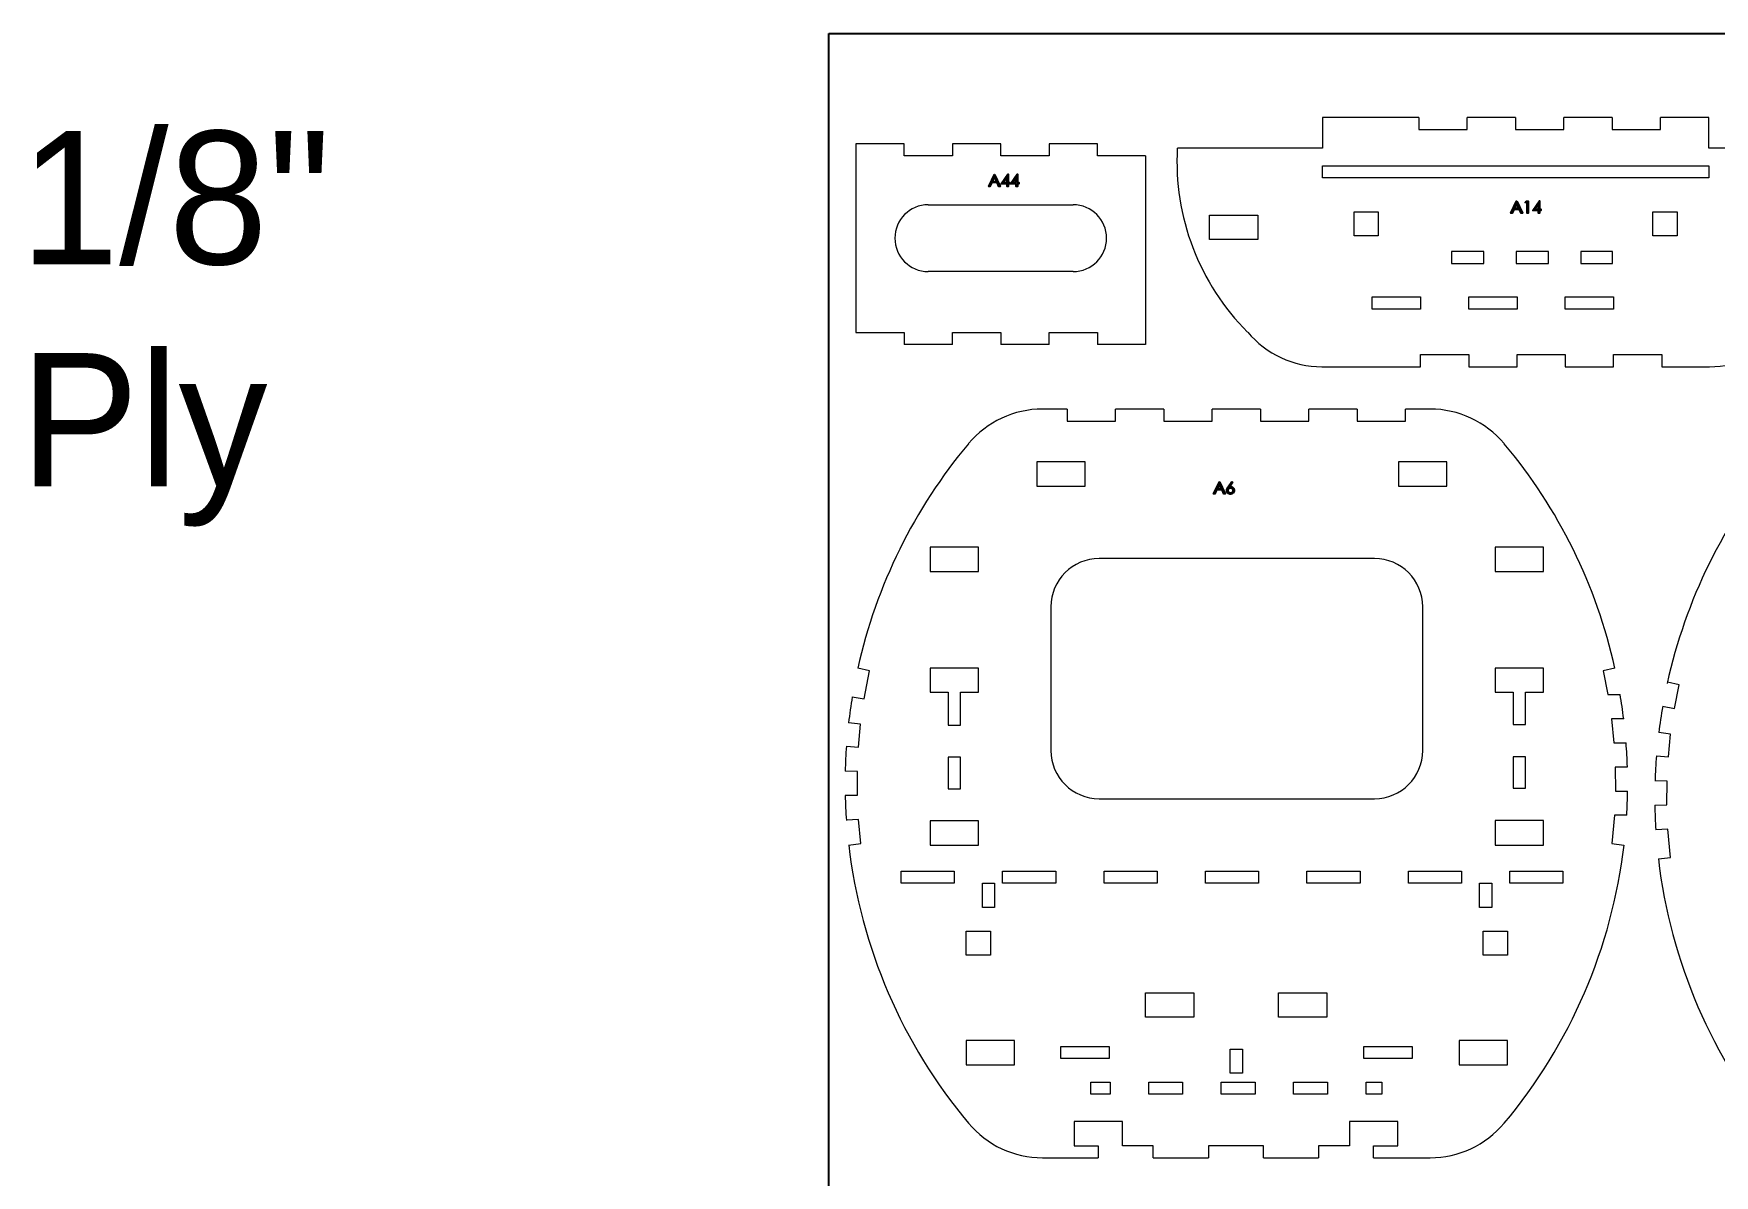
# Model space of a CAD drawing. Header units: inches. Extents: x -8.2 to 63.9, y 0 to 24.
# Drawn here: x -8.23 to 9.16, y 12.18 to 24 of the extents above; entities that cross this region are included whole.
import ezdxf

# ---------------------------------------------------------------- set-up
doc = ezdxf.new("R2010")
doc.units = ezdxf.units.IN
doc.header["$MEASUREMENT"] = 0

msp = doc.modelspace()

# ---------------------------------------------------------------- linework, layer by layer
for p, q in [((0, 0), (0, 24)), ((0, 24), (48, 24))]:
    msp.add_line(p, q)
at = {"color": 1, "linetype": 'Continuous', "lineweight": 15}
for p, q in [((5.107, 23.131), (5.107, 22.816)), ((6.107, 23.131), (5.107, 23.131)), ((6.107, 23.131), (6.107, 23.006)), ((6.107, 23.006), (6.607, 23.006)), ((6.607, 23.006), (6.607, 23.131)), ((7.107, 23.131), (6.607, 23.131)), ((7.107, 23.131), (7.107, 23.006)), ((7.107, 23.006), (7.607, 23.006)), ((7.607, 23.006), (7.607, 23.131)), ((8.107, 23.131), (7.607, 23.131)), ((8.107, 23.131), (8.107, 23.006)), ((8.107, 23.006), (8.607, 23.006)), ((8.607, 23.006), (8.607, 23.131)), ((9.107, 23.131), (8.607, 23.131)), ((9.107, 22.816), (9.107, 23.131)), ((0.278, 22.859), (0.278, 20.907)), ((0.778, 22.859), (0.278, 22.859)), ((0.778, 22.734), (0.778, 22.859)), ((1.278, 22.859), (1.278, 22.734)), ((1.778, 22.859), (1.278, 22.859)), ((1.778, 22.734), (1.778, 22.859)), ((2.278, 22.859), (2.278, 22.734)), ((2.778, 22.859), (2.278, 22.859)), ((2.778, 22.734), (2.778, 22.859)), ((5.107, 22.816), (3.607, 22.816)), ((10.608, 22.816), (9.107, 22.816)), ((1.278, 22.734), (0.778, 22.734)), ((2.278, 22.734), (1.778, 22.734)), ((3.278, 22.734), (2.778, 22.734)), ((3.278, 22.734), (3.278, 20.782)), ((5.107, 22.631), (9.107, 22.631)), ((5.107, 22.507), (5.107, 22.631)), ((9.107, 22.631), (9.107, 22.507)), ((9.107, 22.507), (5.107, 22.507)), ((1.028, 22.229), (2.528, 22.229)), ((3.938, 22.12), (4.438, 22.12)), ((3.938, 21.87), (3.938, 22.12)), ((4.438, 22.12), (4.438, 21.87)), ((5.436, 22.157), (5.686, 22.157)), ((5.436, 21.907), (5.436, 22.157)), ((5.686, 22.157), (5.686, 21.907)), ((8.528, 22.157), (8.778, 22.157)), ((8.528, 21.907), (8.528, 22.157)), ((8.778, 22.157), (8.778, 21.907)), ((4.438, 21.87), (3.938, 21.87)), ((5.686, 21.907), (5.436, 21.907)), ((8.778, 21.907), (8.528, 21.907)), ((6.779, 21.745), (6.443, 21.745)), ((6.443, 21.745), (6.443, 21.62)), ((6.443, 21.62), (6.779, 21.62)), ((6.779, 21.62), (6.779, 21.745)), ((7.449, 21.745), (7.113, 21.745)), ((7.113, 21.745), (7.113, 21.62)), ((7.113, 21.62), (7.449, 21.62)), ((7.449, 21.62), (7.449, 21.745)), ((8.109, 21.745), (7.783, 21.745)), ((7.783, 21.745), (7.783, 21.62)), ((7.783, 21.62), (8.109, 21.62)), ((8.109, 21.62), (8.109, 21.745)), ((2.528, 21.537), (1.028, 21.537)), ((5.622, 21.274), (6.122, 21.274)), ((5.622, 21.149), (5.622, 21.274)), ((6.122, 21.274), (6.122, 21.149)), ((6.622, 21.274), (7.122, 21.274)), ((6.622, 21.149), (6.622, 21.274)), ((7.122, 21.274), (7.122, 21.149)), ((7.622, 21.274), (8.122, 21.274)), ((7.622, 21.149), (7.622, 21.274)), ((8.122, 21.274), (8.122, 21.149)), ((6.122, 21.149), (5.622, 21.149)), ((7.122, 21.149), (6.622, 21.149)), ((8.122, 21.149), (7.622, 21.149)), ((0.278, 20.907), (0.778, 20.907)), ((0.778, 20.907), (0.778, 20.782)), ((1.278, 20.907), (1.778, 20.907)), ((1.278, 20.782), (1.278, 20.907)), ((1.778, 20.907), (1.778, 20.782)), ((2.278, 20.907), (2.778, 20.907)), ((2.278, 20.782), (2.278, 20.907)), ((2.778, 20.907), (2.778, 20.782)), ((1.278, 20.782), (0.778, 20.782)), ((2.278, 20.782), (1.778, 20.782)), ((3.278, 20.782), (2.778, 20.782)), ((5.102, 20.552), (6.122, 20.552)), ((6.122, 20.677), (6.622, 20.677)), ((6.122, 20.552), (6.122, 20.677)), ((6.622, 20.677), (6.622, 20.552)), ((6.622, 20.552), (7.122, 20.552)), ((7.122, 20.677), (7.622, 20.677)), ((7.122, 20.552), (7.122, 20.677)), ((7.622, 20.677), (7.622, 20.552)), ((7.622, 20.552), (8.122, 20.552)), ((8.122, 20.677), (8.622, 20.677)), ((8.122, 20.552), (8.122, 20.677)), ((8.622, 20.677), (8.622, 20.552)), ((8.622, 20.552), (9.113, 20.552)), ((2.467, 20.114), (2.211, 20.114)), ((2.467, 20.114), (2.467, 19.989)), ((2.967, 19.989), (2.967, 20.114)), ((3.467, 20.114), (2.967, 20.114)), ((3.467, 20.114), (3.467, 19.989)), ((3.967, 19.989), (3.967, 20.114)), ((4.467, 20.114), (3.967, 20.114)), ((4.467, 20.114), (4.467, 19.989)), ((4.967, 19.989), (4.967, 20.114)), ((5.467, 20.114), (4.967, 20.114)), ((5.467, 20.114), (5.467, 19.989)), ((5.967, 19.989), (5.967, 20.114)), ((6.222, 20.114), (5.967, 20.114)), ((2.467, 19.989), (2.967, 19.989)), ((3.467, 19.989), (3.967, 19.989)), ((4.467, 19.989), (4.967, 19.989)), ((5.467, 19.989), (5.967, 19.989)), ((2.651, 19.567), (2.151, 19.567)), ((2.151, 19.567), (2.151, 19.317)), ((2.651, 19.317), (2.651, 19.567)), ((6.394, 19.567), (5.894, 19.567)), ((5.894, 19.567), (5.894, 19.317)), ((6.394, 19.317), (6.394, 19.567)), ((2.151, 19.317), (2.651, 19.317)), ((5.894, 19.317), (6.394, 19.317)), ((1.547, 18.684), (1.047, 18.684)), ((1.047, 18.684), (1.047, 18.434)), ((1.547, 18.434), (1.547, 18.684)), ((7.396, 18.684), (6.896, 18.684)), ((6.896, 18.684), (6.896, 18.434)), ((7.396, 18.434), (7.396, 18.684)), ((5.646, 18.567), (2.797, 18.567)), ((1.047, 18.434), (1.547, 18.434)), ((6.896, 18.434), (7.396, 18.434)), ((2.297, 18.067), (2.297, 16.58)), ((6.146, 16.58), (6.146, 18.067)), ((0.421, 17.404), (0.299, 17.432)), ((0.364, 17.116), (0.421, 17.404)), ((1.547, 17.432), (1.047, 17.432)), ((1.047, 17.432), (1.047, 17.182)), ((1.547, 17.182), (1.547, 17.432)), ((7.396, 17.432), (6.896, 17.432)), ((6.896, 17.432), (6.896, 17.182)), ((7.396, 17.182), (7.396, 17.432)), ((8.135, 17.432), (8.013, 17.404)), ((8.013, 17.404), (8.062, 17.159)), ((8.68, 17.287), (8.676, 17.274)), ((8.801, 17.26), (8.68, 17.287)), ((8.752, 17.015), (8.801, 17.26)), ((0.241, 17.136), (0.364, 17.116)), ((1.047, 17.182), (1.235, 17.182)), ((1.235, 17.182), (1.235, 16.843)), ((1.36, 16.843), (1.36, 17.182)), ((1.36, 17.182), (1.547, 17.182)), ((6.896, 17.182), (7.083, 17.182)), ((7.083, 17.182), (7.083, 16.85)), ((7.208, 16.85), (7.208, 17.182)), ((7.208, 17.182), (7.396, 17.182)), ((8.062, 17.159), (8.189, 17.159)), ((8.226, 16.909), (8.099, 16.909)), ((8.099, 16.909), (8.125, 16.659)), ((8.629, 17.037), (8.752, 17.015)), ((0.327, 16.851), (0.203, 16.866)), ((0.305, 16.616), (0.327, 16.851)), ((1.235, 16.843), (1.36, 16.843)), ((7.083, 16.85), (7.208, 16.85)), ((8.711, 16.749), (8.589, 16.765)), ((8.689, 16.515), (8.711, 16.749)), ((0.181, 16.624), (0.305, 16.616)), ((8.125, 16.659), (8.25, 16.659)), ((0.294, 16.363), (0.169, 16.366)), ((0.294, 16.118), (0.294, 16.363)), ((1.36, 16.511), (1.235, 16.511)), ((1.235, 16.511), (1.235, 16.183)), ((1.36, 16.183), (1.36, 16.511)), ((7.208, 16.515), (7.083, 16.515)), ((7.083, 16.515), (7.083, 16.19)), ((7.208, 16.19), (7.208, 16.515)), ((8.264, 16.409), (8.139, 16.409)), ((8.139, 16.409), (8.141, 16.159)), ((8.565, 16.525), (8.689, 16.515)), ((1.235, 16.183), (1.36, 16.183)), ((7.083, 16.19), (7.208, 16.19)), ((8.675, 16.261), (8.55, 16.265)), ((8.673, 16.017), (8.675, 16.261)), ((0.169, 16.116), (0.294, 16.118)), ((2.797, 16.08), (5.646, 16.08)), ((8.141, 16.159), (8.266, 16.159)), ((8.548, 16.015), (8.673, 16.017)), ((0.305, 15.866), (0.181, 15.857)), ((0.329, 15.616), (0.305, 15.866)), ((1.547, 15.851), (1.047, 15.851)), ((1.047, 15.851), (1.047, 15.601)), ((1.547, 15.601), (1.547, 15.851)), ((7.396, 15.855), (6.896, 15.855)), ((6.896, 15.855), (6.896, 15.601)), ((7.396, 15.601), (7.396, 15.855)), ((8.131, 15.909), (8.105, 15.616)), ((8.257, 15.911), (8.131, 15.909)), ((8.683, 15.765), (8.558, 15.757)), ((8.709, 15.471), (8.683, 15.765)), ((0.204, 15.601), (0.329, 15.616)), ((1.047, 15.601), (1.547, 15.601)), ((6.896, 15.601), (7.396, 15.601)), ((8.105, 15.616), (8.229, 15.601)), ((0.747, 15.33), (1.297, 15.33)), ((0.747, 15.205), (0.747, 15.33)), ((1.297, 15.33), (1.297, 15.205)), ((1.797, 15.33), (2.347, 15.33)), ((1.797, 15.205), (1.797, 15.33)), ((2.347, 15.33), (2.347, 15.205)), ((2.847, 15.33), (3.397, 15.33)), ((2.847, 15.205), (2.847, 15.33)), ((3.397, 15.33), (3.397, 15.205)), ((3.897, 15.33), (4.447, 15.33)), ((3.897, 15.205), (3.897, 15.33)), ((4.447, 15.33), (4.447, 15.205)), ((4.947, 15.33), (5.497, 15.33)), ((4.947, 15.205), (4.947, 15.33)), ((5.497, 15.33), (5.497, 15.205)), ((5.997, 15.33), (6.547, 15.33)), ((5.997, 15.205), (5.997, 15.33)), ((6.547, 15.33), (6.547, 15.205)), ((7.047, 15.33), (7.597, 15.33)), ((7.047, 15.205), (7.047, 15.33)), ((7.597, 15.33), (7.597, 15.205)), ((8.585, 15.457), (8.709, 15.471)), ((1.297, 15.205), (0.747, 15.205)), ((1.589, 14.955), (1.589, 15.205)), ((1.589, 15.205), (1.714, 15.205)), ((1.714, 15.205), (1.714, 14.955)), ((2.347, 15.205), (1.797, 15.205)), ((3.397, 15.205), (2.847, 15.205)), ((4.447, 15.205), (3.897, 15.205)), ((5.497, 15.205), (4.947, 15.205)), ((6.547, 15.205), (5.997, 15.205)), ((6.735, 14.955), (6.735, 15.205)), ((6.735, 15.205), (6.86, 15.205)), ((6.86, 15.205), (6.86, 14.955)), ((7.597, 15.205), (7.047, 15.205)), ((1.714, 14.955), (1.589, 14.955)), ((6.86, 14.955), (6.735, 14.955)), ((1.421, 14.46), (1.421, 14.71)), ((1.421, 14.71), (1.671, 14.71)), ((1.671, 14.71), (1.671, 14.46)), ((6.773, 14.46), (6.773, 14.71)), ((6.773, 14.71), (7.023, 14.71)), ((7.023, 14.71), (7.023, 14.46)), ((1.671, 14.46), (1.421, 14.46)), ((7.023, 14.46), (6.773, 14.46)), ((3.278, 14.07), (3.778, 14.07)), ((3.278, 13.82), (3.278, 14.07)), ((3.778, 14.07), (3.778, 13.82)), ((4.653, 14.07), (5.153, 14.07)), ((4.653, 13.82), (4.653, 14.07)), ((5.153, 14.07), (5.153, 13.82)), ((3.778, 13.82), (3.278, 13.82)), ((5.153, 13.82), (4.653, 13.82)), ((1.921, 13.578), (1.421, 13.578)), ((1.421, 13.578), (1.421, 13.328)), ((1.921, 13.328), (1.921, 13.578)), ((7.023, 13.578), (6.523, 13.578)), ((6.523, 13.578), (6.523, 13.328)), ((7.023, 13.328), (7.023, 13.578)), ((2.399, 13.517), (2.899, 13.517)), ((2.399, 13.391), (2.399, 13.517)), ((2.899, 13.517), (2.899, 13.391)), ((4.154, 13.239), (4.154, 13.489)), ((4.154, 13.489), (4.279, 13.489)), ((4.279, 13.489), (4.279, 13.239)), ((5.535, 13.517), (6.035, 13.517)), ((5.535, 13.391), (5.535, 13.517)), ((6.035, 13.517), (6.035, 13.391)), ((1.421, 13.328), (1.921, 13.328)), ((2.899, 13.391), (2.399, 13.391)), ((4.279, 13.239), (4.154, 13.239)), ((6.035, 13.391), (5.535, 13.391)), ((6.523, 13.328), (7.023, 13.328)), ((2.71, 13.148), (2.91, 13.148)), ((2.71, 13.023), (2.71, 13.148)), ((2.91, 13.148), (2.91, 13.023)), ((3.31, 13.148), (3.66, 13.148)), ((3.31, 13.023), (3.31, 13.148)), ((3.66, 13.148), (3.66, 13.023)), ((4.06, 13.148), (4.41, 13.148)), ((4.06, 13.023), (4.06, 13.148)), ((4.41, 13.148), (4.41, 13.023)), ((4.81, 13.148), (5.16, 13.148)), ((4.81, 13.023), (4.81, 13.148)), ((5.16, 13.148), (5.16, 13.023)), ((5.56, 13.148), (5.724, 13.148)), ((5.56, 13.023), (5.56, 13.148)), ((5.724, 13.148), (5.724, 13.023)), ((2.91, 13.023), (2.71, 13.023)), ((3.66, 13.023), (3.31, 13.023)), ((4.41, 13.023), (4.06, 13.023)), ((5.16, 13.023), (4.81, 13.023)), ((5.724, 13.023), (5.56, 13.023)), ((3.038, 12.739), (2.538, 12.739)), ((2.538, 12.739), (2.538, 12.489)), ((3.038, 12.489), (3.038, 12.739)), ((5.887, 12.739), (5.387, 12.739)), ((5.387, 12.739), (5.387, 12.489)), ((5.887, 12.489), (5.887, 12.739)), ((2.211, 12.364), (2.788, 12.364)), ((2.538, 12.489), (2.788, 12.489)), ((2.788, 12.489), (2.788, 12.364)), ((3.357, 12.489), (3.038, 12.489)), ((3.357, 12.364), (3.357, 12.489)), ((3.357, 12.364), (3.928, 12.364)), ((4.497, 12.489), (3.928, 12.489)), ((3.928, 12.489), (3.928, 12.364)), ((4.497, 12.364), (4.497, 12.489)), ((4.497, 12.364), (5.068, 12.364)), ((5.387, 12.489), (5.068, 12.489)), ((5.068, 12.489), (5.068, 12.364)), ((5.637, 12.364), (5.637, 12.489)), ((5.637, 12.489), (5.887, 12.489)), ((5.637, 12.364), (6.222, 12.364))]:
    msp.add_line(p, q, dxfattribs=at)
at = {"color": 3, "linetype": 'Continuous', "flags": 128}
for points in [[(1.714, 22.543), (1.772, 22.418), (1.772, 22.418), (1.76, 22.418), (1.76, 22.418), (1.741, 22.458), (1.741, 22.458), (1.685, 22.458), (1.685, 22.458), (1.666, 22.418), (1.666, 22.418), (1.654, 22.418), (1.654, 22.418), (1.713, 22.543), (1.713, 22.543), (1.714, 22.543)], [(1.714, 22.518), (1.691, 22.47), (1.691, 22.47), (1.736, 22.47), (1.736, 22.47), (1.714, 22.518)], [(1.852, 22.546), (1.854, 22.546), (1.854, 22.546), (1.854, 22.459), (1.854, 22.459), (1.868, 22.459), (1.868, 22.459), (1.868, 22.446), (1.868, 22.446), (1.854, 22.446), (1.854, 22.446), (1.854, 22.418), (1.854, 22.418), (1.843, 22.418), (1.843, 22.418), (1.843, 22.446), (1.843, 22.446), (1.783, 22.446), (1.783, 22.446), (1.852, 22.546)], [(1.843, 22.459), (1.843, 22.513), (1.843, 22.513), (1.805, 22.459), (1.805, 22.459), (1.843, 22.459)], [(1.948, 22.546), (1.95, 22.546), (1.95, 22.546), (1.95, 22.459), (1.95, 22.459), (1.964, 22.459), (1.964, 22.459), (1.964, 22.446), (1.964, 22.446), (1.95, 22.446), (1.95, 22.446), (1.95, 22.418), (1.95, 22.418), (1.939, 22.418), (1.939, 22.418), (1.939, 22.446), (1.939, 22.446), (1.879, 22.446), (1.879, 22.446), (1.948, 22.546)], [(1.939, 22.459), (1.939, 22.513), (1.939, 22.513), (1.902, 22.459), (1.902, 22.459), (1.939, 22.459)], [(7.353, 22.268), (7.355, 22.268), (7.355, 22.268), (7.355, 22.182), (7.355, 22.182), (7.369, 22.182), (7.369, 22.182), (7.369, 22.169), (7.369, 22.169), (7.355, 22.169), (7.355, 22.169), (7.355, 22.14), (7.355, 22.14), (7.344, 22.14), (7.344, 22.14), (7.344, 22.169), (7.344, 22.169), (7.284, 22.169), (7.284, 22.169), (7.353, 22.268)], [(7.119, 22.265), (7.177, 22.14), (7.177, 22.14), (7.165, 22.14), (7.165, 22.14), (7.146, 22.18), (7.146, 22.18), (7.09, 22.18), (7.09, 22.18), (7.071, 22.14), (7.071, 22.14), (7.058, 22.14), (7.058, 22.14), (7.118, 22.265), (7.118, 22.265), (7.119, 22.265)], [(7.118, 22.241), (7.096, 22.193), (7.096, 22.193), (7.14, 22.193), (7.14, 22.193), (7.118, 22.241)], [(7.215, 22.265), (7.238, 22.265), (7.238, 22.265), (7.238, 22.14), (7.238, 22.14), (7.227, 22.14), (7.227, 22.14), (7.227, 22.252), (7.227, 22.252), (7.207, 22.252), (7.207, 22.252), (7.215, 22.265)], [(7.344, 22.182), (7.344, 22.236), (7.344, 22.236), (7.306, 22.182), (7.306, 22.182), (7.344, 22.182)], [(4.043, 19.362), (4.101, 19.237), (4.101, 19.237), (4.088, 19.237), (4.088, 19.237), (4.07, 19.277), (4.07, 19.277), (4.013, 19.277), (4.013, 19.277), (3.994, 19.237), (3.994, 19.237), (3.982, 19.237), (3.982, 19.237), (4.041, 19.362), (4.041, 19.362), (4.043, 19.362)], [(4.042, 19.338), (4.019, 19.29), (4.019, 19.29), (4.064, 19.29), (4.064, 19.29), (4.042, 19.338)], [(4.17, 19.365), (4.178, 19.358), (4.178, 19.358), (4.145, 19.308), (4.145, 19.308), (4.152, 19.309), (4.158, 19.309), (4.158, 19.309), (4.162, 19.309), (4.166, 19.308), (4.169, 19.308), (4.172, 19.306), (4.176, 19.305), (4.179, 19.303), (4.182, 19.301), (4.184, 19.298), (4.187, 19.296), (4.189, 19.293), (4.191, 19.29), (4.192, 19.286), (4.194, 19.283), (4.194, 19.28), (4.195, 19.276), (4.195, 19.272), (4.195, 19.272), (4.195, 19.267), (4.194, 19.262), (4.192, 19.257), (4.19, 19.253), (4.187, 19.249), (4.184, 19.245), (4.18, 19.242), (4.176, 19.239), (4.171, 19.237), (4.166, 19.235), (4.161, 19.234), (4.156, 19.234), (4.156, 19.234), (4.151, 19.234), (4.146, 19.235), (4.142, 19.237), (4.137, 19.239), (4.133, 19.241), (4.129, 19.245), (4.126, 19.248), (4.123, 19.253), (4.121, 19.257), (4.119, 19.262), (4.119, 19.267), (4.118, 19.272), (4.118, 19.272), (4.118, 19.276), (4.119, 19.28), (4.12, 19.284), (4.121, 19.288), (4.122, 19.29), (4.123, 19.292), (4.124, 19.295), (4.126, 19.297), (4.127, 19.3), (4.129, 19.302), (4.13, 19.305), (4.132, 19.308), (4.132, 19.308), (4.17, 19.365)], [(4.156, 19.296), (4.153, 19.296), (4.15, 19.296), (4.148, 19.295), (4.145, 19.294), (4.143, 19.293), (4.141, 19.292), (4.139, 19.291), (4.137, 19.289), (4.135, 19.287), (4.134, 19.285), (4.132, 19.283), (4.131, 19.281), (4.13, 19.279), (4.13, 19.276), (4.13, 19.274), (4.129, 19.271), (4.129, 19.271), (4.13, 19.269), (4.13, 19.266), (4.131, 19.264), (4.131, 19.262), (4.133, 19.26), (4.134, 19.258), (4.136, 19.256), (4.137, 19.254), (4.139, 19.252), (4.142, 19.251), (4.144, 19.249), (4.146, 19.248), (4.149, 19.248), (4.151, 19.247), (4.154, 19.247), (4.157, 19.247), (4.157, 19.247), (4.159, 19.247), (4.162, 19.247), (4.165, 19.248), (4.167, 19.248), (4.17, 19.249), (4.172, 19.251), (4.174, 19.252), (4.176, 19.254), (4.178, 19.256), (4.179, 19.258), (4.181, 19.26), (4.182, 19.262), (4.183, 19.264), (4.183, 19.266), (4.184, 19.269), (4.184, 19.271), (4.184, 19.271), (4.184, 19.274), (4.183, 19.276), (4.183, 19.279), (4.182, 19.281), (4.181, 19.283), (4.179, 19.285), (4.178, 19.287), (4.176, 19.289), (4.174, 19.291), (4.171, 19.292), (4.169, 19.293), (4.167, 19.294), (4.164, 19.295), (4.161, 19.296), (4.159, 19.296), (4.156, 19.296)]]:
    msp.add_lwpolyline(points, dxfattribs=at)
at = {"color": 1, "linetype": 'Continuous', "lineweight": 15}
for centre, radius, start, end in [((6.101, 22.677), 2.499, 176.8276, 225), ((1.028, 21.883), 0.346, 90, 270), ((2.528, 21.883), 0.346, 270, 90), ((5.102, 21.552), 1, 219.9209, 270), ((9.113, 21.552), 1, 270, 320.0791), ((2.211, 19.114), 1, 90, 140.0791), ((6.222, 19.114), 1, 39.9209, 90), ((5.647, 16.239), 5.48, 140.0791, 167.4255), ((2.787, 16.239), 5.48, 12.569, 39.9209), ((14.028, 16.095), 5.48, 140.0791, 167.5719), ((2.797, 18.067), 0.5, 90, 180), ((5.646, 18.067), 0.5, 0, 90), ((5.647, 16.239), 5.48, 170.5794, 173.4352), ((2.787, 16.239), 5.48, 7.0202, 9.6671), ((14.028, 16.095), 5.48, 170.0998, 172.975), ((5.647, 16.239), 5.48, 175.9681, 178.6771), ((2.797, 16.58), 0.5, 180, 270), ((5.646, 16.58), 0.5, 270, 0), ((2.787, 16.239), 5.48, 1.7801, 4.3931), ((14.028, 16.095), 5.48, 175.4992, 178.2199), ((5.647, 16.239), 5.48, 181.2911, 183.9992), ((2.787, 16.239), 5.48, 356.5677, 359.166), ((14.028, 16.095), 5.48, 180.834, 183.5306), ((5.647, 16.239), 5.48, 186.686, 219.9209), ((2.787, 16.239), 5.48, 320.0791, 353.314), ((14.028, 16.095), 5.48, 186.6874, 219.9209), ((2.211, 13.364), 1, 219.9209, 270), ((6.222, 13.364), 1, 270, 320.0791)]:
    msp.add_arc(centre, radius, start, end, dxfattribs=at)

# ---------------------------------------------------------------- texts
at = {"insert": (-8.373, 22.992), "char_height": 1.3791, "attachment_point": 1}
msp.add_mtext_dynamic_manual_height_columns('1/8" Ply ', width=4.64946, gutter_width=0.689, heights=[0], dxfattribs=at)

doc.saveas('drawing.dxf')
